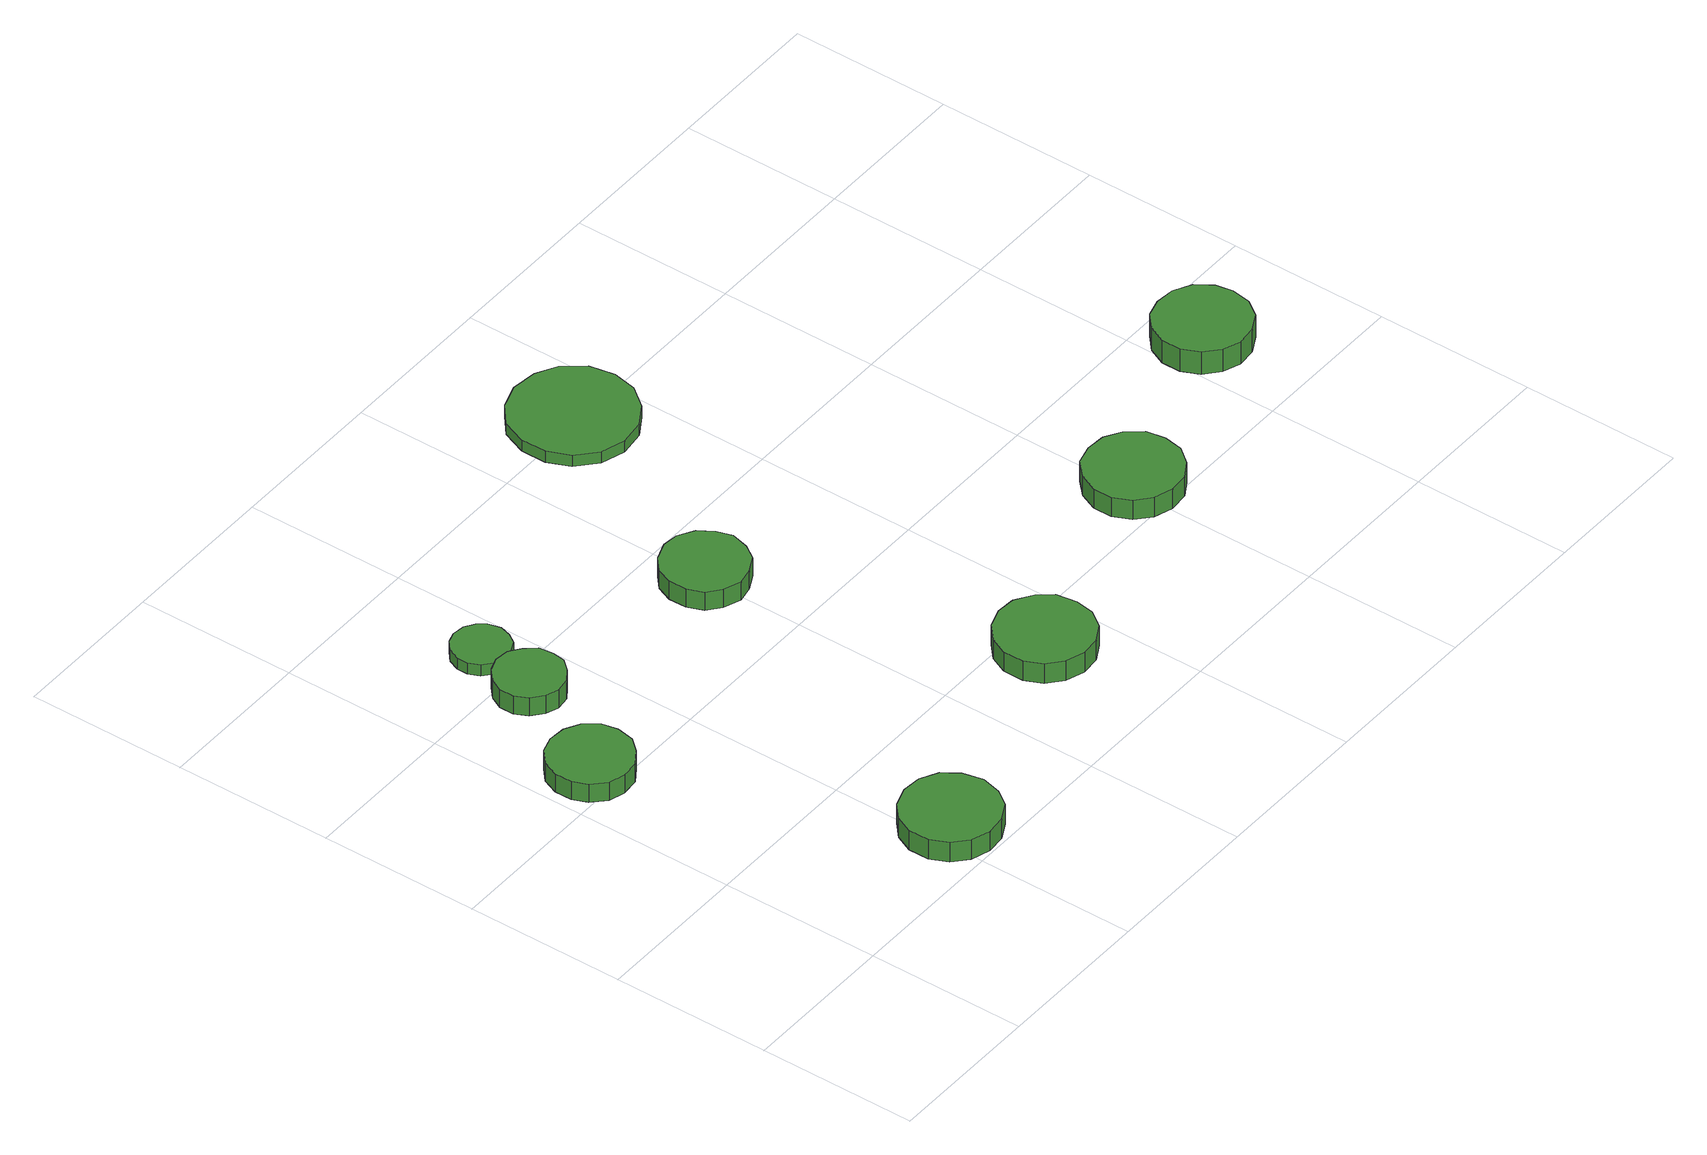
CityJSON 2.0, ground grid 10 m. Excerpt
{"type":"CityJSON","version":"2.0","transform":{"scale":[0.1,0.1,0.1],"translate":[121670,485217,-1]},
"CityObjects":{
"tree1":{"type":"SolitaryVegetationObject","attributes":{"function":"something"},"geometry":[{"type":"MultiSurface","lod":"1","boundaries":[[[0,1,2,3,4,5,6,7,8,9,10,11,12,13,14]],[[15,16,17,18,19,20,21,22,23,24,25,26,27,28,29]],[[0,29,28,1]],[[1,28,27,2]],[[2,27,26,3]],[[3,26,25,4]],[[4,25,24,5]],[[5,24,23,6]],[[6,23,22,7]],[[7,22,21,8]],[[8,21,20,9]],[[9,20,19,10]],[[10,19,18,11]],[[11,18,17,12]],[[12,17,16,13]],[[13,16,15,14]],[[14,15,29,0]]]}]},
"tree2":{"type":"SolitaryVegetationObject","attributes":{"function":"something"}},
"tree3":{"type":"SolitaryVegetationObject","attributes":{"function":"something"},"geometry":[{"type":"MultiSurface","lod":"1","boundaries":[[[30,31,32,33,34,35,36,37,38,39,40,41,42,43,44]],[[45,46,47,48,49,50,51,52,53,54,55,56,57,58,59]],[[30,59,58,31]],[[31,58,57,32]],[[32,57,56,33]],[[33,56,55,34]],[[34,55,54,35]],[[35,54,53,36]],[[36,53,52,37]],[[37,52,51,38]],[[38,51,50,39]],[[39,50,49,40]],[[40,49,48,41]],[[41,48,47,42]],[[42,47,46,43]],[[43,46,45,44]],[[44,45,59,30]]]}]},
"tree4":{"type":"SolitaryVegetationObject","attributes":{"function":"something"},"geometry":[{"type":"MultiSurface","lod":"1","boundaries":[[[60,61,62,63,64,65,66,67,68,69,70,71,72,73,74]],[[75,76,77,78,79,80,81,82,83,84,85,86,87,88,89]],[[60,89,88,61]],[[61,88,87,62]],[[62,87,86,63]],[[63,86,85,64]],[[64,85,84,65]],[[65,84,83,66]],[[66,83,82,67]],[[67,82,81,68]],[[68,81,80,69]],[[69,80,79,70]],[[70,79,78,71]],[[71,78,77,72]],[[72,77,76,73]],[[73,76,75,74]],[[74,75,89,60]]]}]},
"tree5":{"type":"SolitaryVegetationObject","attributes":{"function":"something"}},
"tree6":{"type":"SolitaryVegetationObject","attributes":{"function":"something"},"geometry":[{"type":"MultiSurface","lod":"1","boundaries":[[[90,91,92,93,94,95,96,97,98,99,100,101,102,103,104]],[[105,106,107,108,109,110,111,112,113,114,115,116,117,118,119]],[[90,119,118,91]],[[91,118,117,92]],[[92,117,116,93]],[[93,116,115,94]],[[94,115,114,95]],[[95,114,113,96]],[[96,113,112,97]],[[97,112,111,98]],[[98,111,110,99]],[[99,110,109,100]],[[100,109,108,101]],[[101,108,107,102]],[[102,107,106,103]],[[103,106,105,104]],[[104,105,119,90]]]}]},
"tree7":{"type":"SolitaryVegetationObject","attributes":{"function":"something"}},
"tree8":{"type":"SolitaryVegetationObject","attributes":{"function":"something"}},
"tree9":{"type":"SolitaryVegetationObject","attributes":{"function":"something"},"geometry":[{"type":"MultiSurface","lod":"1","boundaries":[[[120,121,122,123,124,125,126,127,128,129,130,131,132,133,134]],[[135,136,137,138,139,140,141,142,143,144,145,146,147,148,149]],[[120,149,148,121]],[[121,148,147,122]],[[122,147,146,123]],[[123,146,145,124]],[[124,145,144,125]],[[125,144,143,126]],[[126,143,142,127]],[[127,142,141,128]],[[128,141,140,129]],[[129,140,139,130]],[[130,139,138,131]],[[131,138,137,132]],[[132,137,136,133]],[[133,136,135,134]],[[134,135,149,120]]]}]},
"tree10":{"type":"SolitaryVegetationObject","attributes":{"function":"something"},"geometry":[{"type":"MultiSurface","lod":"1","boundaries":[[[150,151,152,153,154,155,156,157,158,159,160,161,162,163,164]],[[165,166,167,168,169,170,171,172,173,174,175,176,177,178,179]],[[150,179,178,151]],[[151,178,177,152]],[[152,177,176,153]],[[153,176,175,154]],[[154,175,174,155]],[[155,174,173,156]],[[156,173,172,157]],[[157,172,171,158]],[[158,171,170,159]],[[159,170,169,160]],[[160,169,168,161]],[[161,168,167,162]],[[162,167,166,163]],[[163,166,165,164]],[[164,165,179,150]]]}]},
"tree11":{"type":"SolitaryVegetationObject","attributes":{"function":"something"}},
"tree12":{"type":"SolitaryVegetationObject","attributes":{"function":"something"}},
"tree13":{"type":"SolitaryVegetationObject","attributes":{"function":"something"}},
"tree14":{"type":"SolitaryVegetationObject","attributes":{"function":"something"},"geometry":[{"type":"MultiSurface","lod":"1","boundaries":[[[180,181,182,183,184,185,186,187,188,189,190,191,192,193,194]],[[195,196,197,198,199,200,201,202,203,204,205,206,207,208,209]],[[180,209,208,181]],[[181,208,207,182]],[[182,207,206,183]],[[183,206,205,184]],[[184,205,204,185]],[[185,204,203,186]],[[186,203,202,187]],[[187,202,201,188]],[[188,201,200,189]],[[189,200,199,190]],[[190,199,198,191]],[[191,198,197,192]],[[192,197,196,193]],[[193,196,195,194]],[[194,195,209,180]]]}]},
"tree15":{"type":"SolitaryVegetationObject","attributes":{"function":"something"}},
"tree16":{"type":"SolitaryVegetationObject","attributes":{"function":"something"},"geometry":[{"type":"MultiSurface","lod":"1","boundaries":[[[210,211,212,213,214,215,216,217,218,219,220,221,222,223,224]],[[225,226,227,228,229,230,231,232,233,234,235,236,237,238,239]],[[210,239,238,211]],[[211,238,237,212]],[[212,237,236,213]],[[213,236,235,214]],[[214,235,234,215]],[[215,234,233,216]],[[216,233,232,217]],[[217,232,231,218]],[[218,231,230,219]],[[219,230,229,220]],[[220,229,228,221]],[[221,228,227,222]],[[222,227,226,223]],[[223,226,225,224]],[[224,225,239,210]]]}]},
"tree17":{"type":"SolitaryVegetationObject","attributes":{"function":"something"}},
"tree18":{"type":"SolitaryVegetationObject","attributes":{"function":"something"}},
"tree19":{"type":"SolitaryVegetationObject","attributes":{"function":"something"}},
"tree20":{"type":"SolitaryVegetationObject","attributes":{"function":"something"}},
"tree21":{"type":"SolitaryVegetationObject","attributes":{"function":"something"}},
"tree22":{"type":"SolitaryVegetationObject","attributes":{"function":"something"},"geometry":[{"type":"MultiSurface","lod":"1","boundaries":[[[240,241,242,243,244,245,246,247,248,249,250,251,252,253,254]],[[255,256,257,258,259,260,261,262,263,264,265,266,267,268,269]],[[240,269,268,241]],[[241,268,267,242]],[[242,267,266,243]],[[243,266,265,244]],[[244,265,264,245]],[[245,264,263,246]],[[246,263,262,247]],[[247,262,261,248]],[[248,261,260,249]],[[249,260,259,250]],[[250,259,258,251]],[[251,258,257,252]],[[252,257,256,253]],[[253,256,255,254]],[[254,255,269,240]]]}]}
},
"vertices":[
[57,217,14],[55,227,14],[48,236,14],[39,241,14],[28,242,14],[18,239,14],[10,232,14],[6,222,14],[6,211,14],[10,202,14],[18,194,14],[28,191,14],[39,192,14],[48,198,14],[55,206,14],[55,206,1],[48,198,1],[39,192,1],[28,191,1],[18,194,1],[10,202,1],[6,211,1],[6,222,1],[10,232,1],[18,239,1],[28,242,1],[39,241,1],[48,236,1],[55,227,1],[57,217,1],
[142,30,15],[139,43,15],[132,53,15],[121,59,15],[109,60,15],[97,56,15],[88,48,15],[83,37,15],[83,24,15],[88,13,15],[97,5,15],[109,1,15],[121,2,15],[132,8,15],[139,18,15],[139,18,1],[132,8,1],[121,2,1],[109,1,1],[97,5,1],[88,13,1],[83,24,1],[83,37,1],[88,48,1],[97,56,1],[109,60,1],[121,59,1],[132,53,1],[139,43,1],[142,30,1],
[87,284,14],[86,293,14],[80,300,14],[73,305,14],[64,306,14],[56,303,14],[49,297,14],[45,289,14],[45,280,14],[49,272,14],[56,266,14],[64,263,14],[73,264,14],[80,269,14],[86,276,14],[86,276,1],[80,269,1],[73,264,1],[64,263,1],[56,266,1],[49,272,1],[45,280,1],[45,289,1],[49,297,1],[56,303,1],[64,306,1],[73,305,1],[80,300,1],[86,293,1],[87,284,1],
[93,324,8],[91,332,8],[87,337,8],[81,341,8],[73,342,8],[67,340,8],[61,335,8],[58,328,8],[58,321,8],[61,314,8],[67,309,8],[73,307,8],[81,308,8],[87,311,8],[91,317,8],[91,317,0],[87,311,0],[81,308,0],[73,307,0],[67,309,0],[61,314,0],[58,321,0],[58,328,0],[61,335,0],[67,340,0],[73,342,0],[81,341,0],[87,337,0],[91,332,0],[93,324,0],
[227,265,13],[224,275,13],[218,284,13],[208,290,13],[198,291,13],[187,287,13],[179,280,13],[175,270,13],[175,259,13],[179,249,13],[187,242,13],[198,238,13],[208,240,13],[218,245,13],[224,254,13],[224,254,0],[218,245,0],[208,240,0],[198,238,0],[187,242,0],[179,249,0],[175,259,0],[175,270,0],[179,280,0],[187,287,0],[198,291,0],[208,290,0],[218,284,0],[224,275,0],[227,265,0],
[293,79,15],[291,92,15],[284,101,15],[273,108,15],[261,109,15],[249,105,15],[240,97,15],[235,86,15],[235,73,15],[240,62,15],[249,54,15],[261,50,15],[273,51,15],[284,57,15],[291,67,15],[291,67,1],[284,57,1],[273,51,1],[261,50,1],[249,54,1],[240,62,1],[235,73,1],[235,86,1],[240,97,1],[249,105,1],[261,109,1],[273,108,1],[284,101,1],[291,92,1],[293,79,1],
[302,402,8],[299,418,8],[289,431,8],[276,438,8],[260,440,8],[245,435,8],[233,425,8],[227,410,8],[227,394,8],[233,380,8],[245,369,8],[260,364,8],[276,366,8],[289,374,8],[299,387,8],[299,387,0],[289,374,0],[276,366,0],[260,364,0],[245,369,0],[233,380,0],[227,394,0],[227,410,0],[233,425,0],[245,435,0],[260,440,0],[276,438,0],[289,431,0],[299,418,0],[302,402,0],
[433,123,15],[431,135,15],[423,145,15],[413,151,15],[401,152,15],[389,149,15],[380,140,15],[375,129,15],[375,117,15],[380,106,15],[389,98,15],[401,94,15],[413,95,15],[423,101,15],[431,111,15],[431,111,1],[423,101,1],[413,95,1],[401,94,1],[389,98,1],[380,106,1],[375,117,1],[375,129,1],[380,140,1],[389,149,1],[401,152,1],[413,151,1],[423,145,1],[431,135,1],[433,123,1],
[554,167,16],[552,178,16],[545,188,16],[534,194,16],[522,195,16],[511,192,16],[502,184,16],[497,173,16],[497,161,16],[502,150,16],[511,142,16],[522,138,16],[534,139,16],[545,145,16],[552,155,16],[552,155,0],[545,145,0],[534,139,0],[522,138,0],[511,142,0],[502,150,0],[497,161,0],[497,173,0],[502,184,0],[511,192,0],[522,195,0],[534,194,0],[545,188,0],[552,178,0],[554,167,0]
]}
